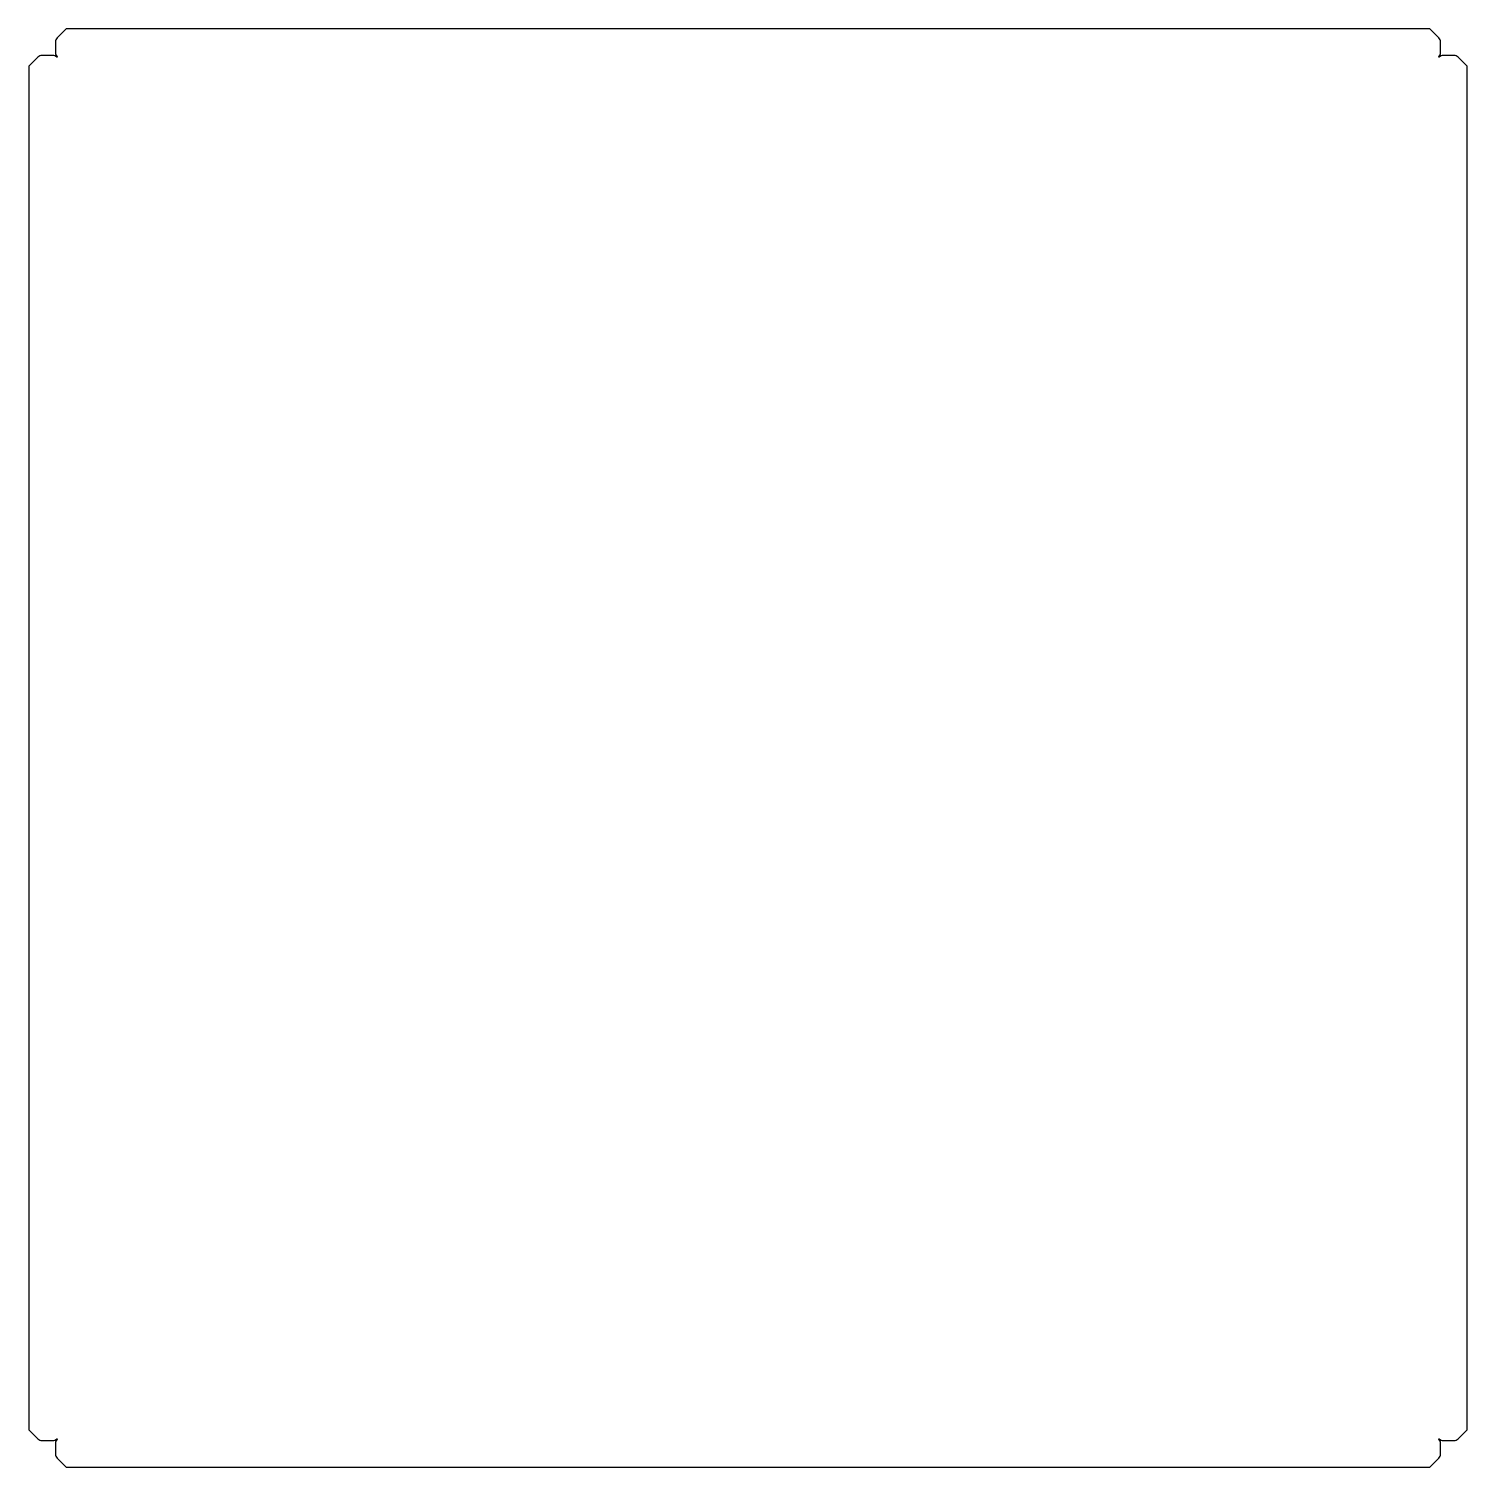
# Model space of a CAD drawing. Header units: millimetres. Extents: x -21 to 768, y 0 to 789.
import ezdxf

# ---------------------------------------------------------------- set-up
doc = ezdxf.new("R2010")
doc.units = ezdxf.units.MM

msp = doc.modelspace()

# ---------------------------------------------------------------- linework, layer by layer
at = {"layer": 'OUTER_PROFILES'}
for p, q in [((-6, 781.79), (-6, 775.79)), ((0, 789.05), (-5, 784.05)), ((747.86, 789.05), (0, 789.05)), ((752.86, 784.05), (747.86, 789.05)), ((753.86, 775.79), (753.86, 781.79)), ((-15.59, 773.45), (-20.59, 768.45)), ((-7.33, 774.45), (-13.33, 774.45)), ((-5, 773.52), (-5.07, 773.45)), ((752.93, 773.45), (752.86, 773.52)), ((761.19, 774.45), (755.19, 774.45)), ((768.45, 768.45), (763.45, 773.45)), ((-20.59, 768.45), (-20.59, 20.59)), ((768.45, 20.59), (768.45, 768.45)), ((-20.59, 20.59), (-15.59, 15.59)), ((763.45, 15.59), (768.45, 20.59)), ((-13.33, 14.59), (-7.33, 14.59)), ((-6, 13.26), (-6, 7.26)), ((-5.07, 15.59), (-5, 15.52)), ((752.86, 15.52), (752.93, 15.59)), ((753.86, 7.26), (753.86, 13.26)), ((755.19, 14.59), (761.19, 14.59)), ((-5, 5), (0, 0)), ((0, 0), (747.86, 0)), ((747.86, 0), (752.86, 5))]:
    msp.add_line(p, q, dxfattribs=at)
for points, knots in [([(-5, 784.05), (-5.49, 783.34), (-5.95, 782.63), (-6, 781.93), (-6, 781.88), (-6, 781.83), (-6, 781.79)], [1.570796, 1.570796, 1.570796, 1.570796, 3.043762, 3.043762, 3.043762, 3.141593, 3.141593, 3.141593, 3.141593]), ([(753.86, 781.79), (753.86, 781.83), (753.86, 781.88), (753.85, 781.93), (753.81, 782.63), (753.35, 783.34), (752.86, 784.05)], [-3.141593, -3.141593, -3.141593, -3.141593, -3.043762, -3.043762, -3.043762, -1.570796, -1.570796, -1.570796, -1.570796]), ([(-13.33, 774.45), (-13.38, 774.45), (-13.43, 774.45), (-13.47, 774.45), (-14.18, 774.4), (-14.89, 773.94), (-15.59, 773.45)], [-3.141593, -3.141593, -3.141593, -3.141593, -3.043762, -3.043762, -3.043762, -1.570796, -1.570796, -1.570796, -1.570796]), ([(-5.07, 773.45), (-5.12, 773.49), (-5.16, 773.52), (-5.21, 773.55), (-5.92, 774.04), (-6.63, 774.45), (-7.33, 774.45)], [1.570796, 1.570796, 1.570796, 1.570796, 1.668627, 1.668627, 1.668627, 3.141593, 3.141593, 3.141593, 3.141593]), ([(-6, 775.79), (-6, 775.08), (-5.59, 774.37), (-5.1, 773.66), (-5.07, 773.62), (-5.03, 773.57), (-5, 773.52)], [-3.141593, -3.141593, -3.141593, -3.141593, -1.668627, -1.668627, -1.668627, -1.570796, -1.570796, -1.570796, -1.570796]), ([(752.86, 773.52), (752.89, 773.57), (752.92, 773.62), (752.96, 773.66), (753.44, 774.37), (753.86, 775.08), (753.86, 775.79)], [1.570796, 1.570796, 1.570796, 1.570796, 1.668627, 1.668627, 1.668627, 3.141593, 3.141593, 3.141593, 3.141593]), ([(755.19, 774.45), (754.48, 774.45), (753.78, 774.04), (753.07, 773.55), (753.02, 773.52), (752.98, 773.49), (752.93, 773.45)], [-3.141593, -3.141593, -3.141593, -3.141593, -1.668627, -1.668627, -1.668627, -1.570796, -1.570796, -1.570796, -1.570796]), ([(763.45, 773.45), (762.75, 773.94), (762.04, 774.4), (761.33, 774.45), (761.29, 774.45), (761.24, 774.45), (761.19, 774.45)], [1.570796, 1.570796, 1.570796, 1.570796, 3.043762, 3.043762, 3.043762, 3.141593, 3.141593, 3.141593, 3.141593]), ([(-15.59, 15.59), (-14.89, 15.1), (-14.18, 14.65), (-13.47, 14.6), (-13.43, 14.6), (-13.38, 14.59), (-13.33, 14.59)], [1.570796, 1.570796, 1.570796, 1.570796, 3.043762, 3.043762, 3.043762, 3.141593, 3.141593, 3.141593, 3.141593]), ([(-7.33, 14.59), (-6.63, 14.59), (-5.92, 15.01), (-5.21, 15.5), (-5.16, 15.53), (-5.12, 15.56), (-5.07, 15.59)], [-3.141593, -3.141593, -3.141593, -3.141593, -1.668627, -1.668627, -1.668627, -1.570796, -1.570796, -1.570796, -1.570796]), ([(-5, 15.52), (-5.03, 15.48), (-5.07, 15.43), (-5.1, 15.38), (-5.59, 14.68), (-6, 13.97), (-6, 13.26)], [1.570796, 1.570796, 1.570796, 1.570796, 1.668627, 1.668627, 1.668627, 3.141593, 3.141593, 3.141593, 3.141593]), ([(753.86, 13.26), (753.86, 13.97), (753.44, 14.68), (752.96, 15.38), (752.92, 15.43), (752.89, 15.48), (752.86, 15.52)], [-3.141593, -3.141593, -3.141593, -3.141593, -1.668627, -1.668627, -1.668627, -1.570796, -1.570796, -1.570796, -1.570796]), ([(752.93, 15.59), (752.98, 15.56), (753.02, 15.53), (753.07, 15.5), (753.78, 15.01), (754.48, 14.59), (755.19, 14.59)], [1.570796, 1.570796, 1.570796, 1.570796, 1.668627, 1.668627, 1.668627, 3.141593, 3.141593, 3.141593, 3.141593]), ([(761.19, 14.59), (761.24, 14.59), (761.29, 14.6), (761.33, 14.6), (762.04, 14.65), (762.75, 15.1), (763.45, 15.59)], [-3.141593, -3.141593, -3.141593, -3.141593, -3.043762, -3.043762, -3.043762, -1.570796, -1.570796, -1.570796, -1.570796]), ([(-6, 7.26), (-6, 7.21), (-6, 7.17), (-6, 7.12), (-5.95, 6.41), (-5.49, 5.71), (-5, 5)], [-3.141593, -3.141593, -3.141593, -3.141593, -3.043762, -3.043762, -3.043762, -1.570796, -1.570796, -1.570796, -1.570796]), ([(752.86, 5), (753.35, 5.71), (753.81, 6.41), (753.85, 7.12), (753.86, 7.17), (753.86, 7.21), (753.86, 7.26)], [1.570796, 1.570796, 1.570796, 1.570796, 3.043762, 3.043762, 3.043762, 3.141593, 3.141593, 3.141593, 3.141593])]:
    msp.add_open_spline(points, degree=3, knots=knots, dxfattribs=at)

doc.saveas('drawing.dxf')
